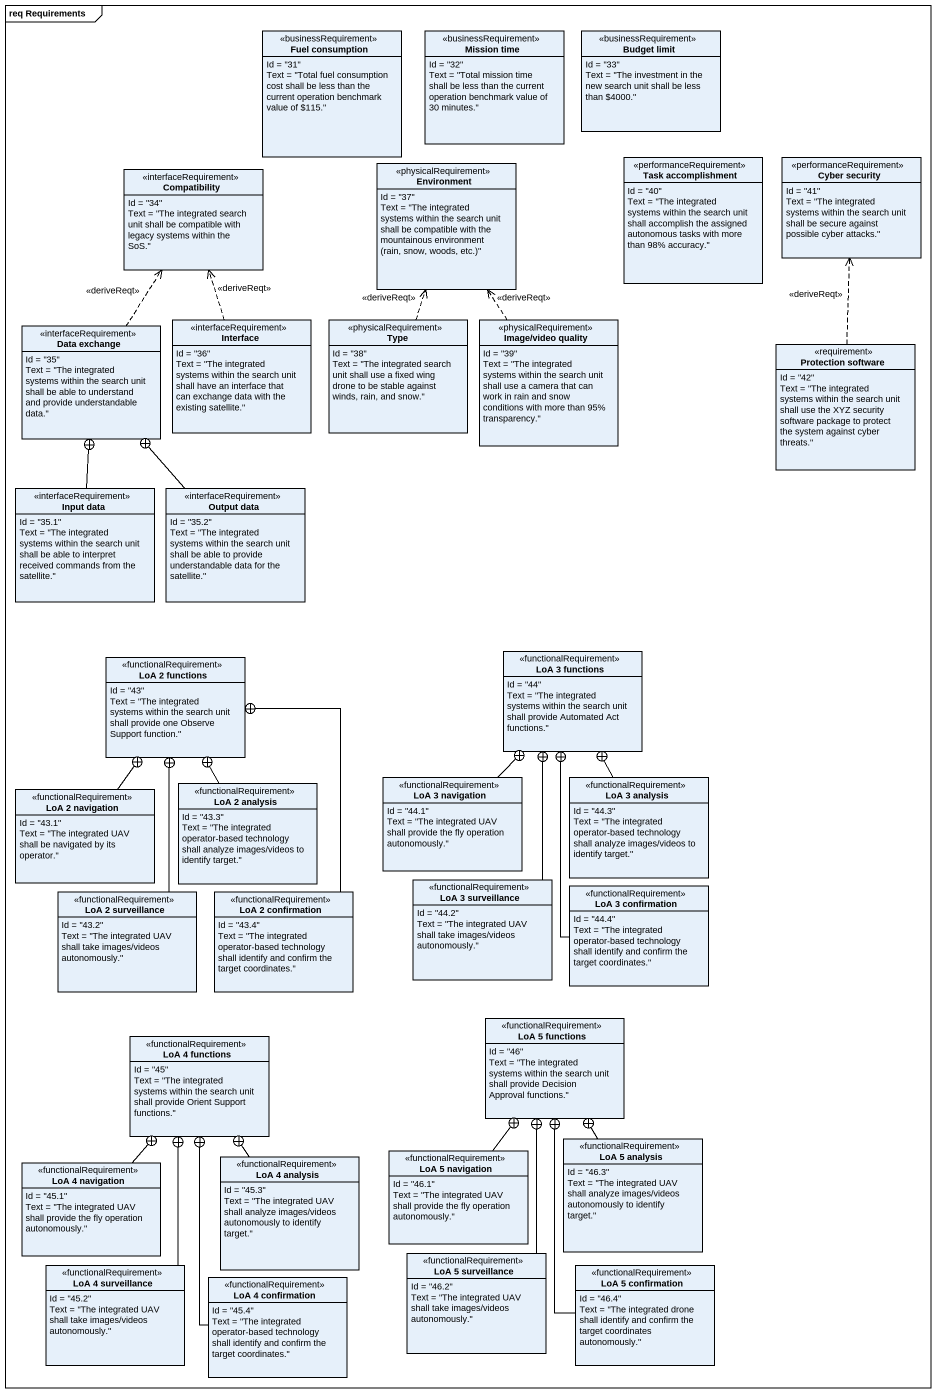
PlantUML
@startuml
mainframe req Requirements
hide circle
hide empty members
class "Fuel consumption" as Fuel_consumption <<businessRequirement>> {
  Id = "31"
  Text = "Total fuel consumption cost shall be less than the current operation benchmark value of ~$115."
}
class "Mission time" as Mission_time <<businessRequirement>> {
  Id = "32"
  Text = "Total mission time shall be less than the current operation benchmark value of 30 minutes."
}
class "Budget limit" as Budget_limit <<businessRequirement>> {
  Id = "33"
  Text = "The investment in the new search unit shall be less than ~$4000."
}
class Compatibility <<interfaceRequirement>> {
  Id = "34"
  Text = "The integrated search unit shall be compatible with legacy systems within the SoS."
}
class Environment <<physicalRequirement>> {
  Id = "37"
  {field} Text = "The integrated systems within the search unit shall be compatible with the mountainous environment (rain, snow, woods, etc.)"
}
class "Task accomplishment" as Task_accomplishment <<performanceRequirement>> {
  Id = "40"
  Text = "The integrated systems within the search unit shall accomplish the assigned autonomous tasks with more than 98% accuracy."
}
class "Cyber security" as Cyber_security <<performanceRequirement>> {
  Id = "41"
  Text = "The integrated systems within the search unit shall be secure against possible cyber attacks."
}
class "Data exchange" as Data_exchange <<interfaceRequirement>> {
  Id = "35"
  Text = "The integrated systems within the search unit shall be able to understand and provide understandable data."
}
class "Interface" as Interface_ <<interfaceRequirement>> {
  Id = "36"
  Text = "The integrated systems within the search unit shall have an interface that can exchange data with the existing satellite."
}
class Type <<physicalRequirement>> {
  Id = "38"
  Text = "The integrated search unit shall use a fixed wing drone to be stable against winds, rain, and snow."
}
class "Image/video quality" as Image_video_quality <<physicalRequirement>> {
  Id = "39"
  Text = "The integrated systems within the search unit shall use a camera that can work in rain and snow conditions with more than 95% transparency."
}
class "Protection software" as Protection_software <<requirement>> {
  Id = "42"
  Text = "The integrated systems within the search unit shall use the XYZ security software package to protect the system against cyber threats."
}
class "Input data" as Input_data <<interfaceRequirement>> {
  Id = "35.1"
  Text = "The integrated systems within the search unit shall be able to interpret received commands from the satellite."
}
class "Output data" as Output_data <<interfaceRequirement>> {
  Id = "35.2"
  Text = "The integrated systems within the search unit shall be able to provide understandable data for the satellite."
}
class "LoA 2 functions" as LoA_2_functions <<functionalRequirement>> {
  Id = "43"
  Text = "The integrated systems within the search unit shall provide one Observe Support function."
}
class "LoA 3 functions" as LoA_3_functions <<functionalRequirement>> {
  Id = "44"
  Text = "The integrated systems within the search unit shall provide Automated Act functions."
}
class "LoA 2 navigation" as LoA_2_navigation <<functionalRequirement>> {
  Id = "43.1"
  Text = "The integrated UAV shall be navigated by its operator."
}
class "LoA 2 analysis" as LoA_2_analysis <<functionalRequirement>> {
  Id = "43.3"
  Text = "The integrated operator-based technology shall analyze images/videos to identify target."
}
class "LoA 3 navigation" as LoA_3_navigation <<functionalRequirement>> {
  Id = "44.1"
  Text = "The integrated UAV shall provide the fly operation autonomously."
}
class "LoA 3 analysis" as LoA_3_analysis <<functionalRequirement>> {
  Id = "44.3"
  Text = "The integrated operator-based technology shall analyze images/videos to identify target."
}
class "LoA 2 surveillance" as LoA_2_surveillance <<functionalRequirement>> {
  Id = "43.2"
  Text = "The integrated UAV shall take images/videos autonomously."
}
class "LoA 2 confirmation" as LoA_2_confirmation <<functionalRequirement>> {
  Id = "43.4"
  Text = "The integrated operator-based technology shall identify and confirm the target coordinates."
}
class "LoA 3 surveillance" as LoA_3_surveillance <<functionalRequirement>> {
  Id = "44.2"
  Text = "The integrated UAV shall take images/videos autonomously."
}
class "LoA 3 confirmation" as LoA_3_confirmation <<functionalRequirement>> {
  Id = "44.4"
  Text = "The integrated operator-based technology shall identify and confirm the target coordinates."
}
class "LoA 5 functions" as LoA_5_functions <<functionalRequirement>> {
  Id = "46"
  Text = "The integrated systems within the search unit shall provide Decision Approval functions."
}
class "LoA 4 functions" as LoA_4_functions <<functionalRequirement>> {
  Id = "45"
  Text = "The integrated systems within the search unit shall provide Orient Support functions."
}
class "LoA 5 analysis" as LoA_5_analysis <<functionalRequirement>> {
  Id = "46.3"
  Text = "The integrated UAV shall analyze images/videos autonomously to identify target."
}
class "LoA 4 navigation" as LoA_4_navigation <<functionalRequirement>> {
  Id = "45.1"
  Text = "The integrated UAV shall provide the fly operation autonomously."
}
class "LoA 4 analysis" as LoA_4_analysis <<functionalRequirement>> {
  Id = "45.3"
  Text = "The integrated UAV shall analyze images/videos autonomously to identify target."
}
class "LoA 5 navigation" as LoA_5_navigation <<functionalRequirement>> {
  Id = "46.1"
  Text = "The integrated UAV shall provide the fly operation autonomously."
}
class "LoA 5 surveillance" as LoA_5_surveillance <<functionalRequirement>> {
  Id = "46.2"
  Text = "The integrated UAV shall take images/videos autonomously."
}
class "LoA 4 surveillance" as LoA_4_surveillance <<functionalRequirement>> {
  Id = "45.2"
  Text = "The integrated UAV shall take images/videos autonomously."
}
class "LoA 4 confirmation" as LoA_4_confirmation <<functionalRequirement>> {
  Id = "45.4"
  Text = "The integrated operator-based technology shall identify and confirm the target coordinates."
}
class "LoA 5 confirmation" as LoA_5_confirmation <<functionalRequirement>> {
  Id = "46.4"
  Text = "The integrated drone shall identify and confirm the target coordinates autonomously."
}
Data_exchange .up.> Compatibility : <<deriveReqt>>
Interface_ .up.> Compatibility : <<deriveReqt>>
Type .up.> Environment : <<deriveReqt>>
Image_video_quality .up.> Environment : <<deriveReqt>>
Protection_software .up.> Cyber_security : <<deriveReqt>>
Input_data -up-+ Data_exchange
Output_data -up-+ Data_exchange
LoA_2_navigation -up-+ LoA_2_functions
LoA_2_analysis -up-+ LoA_2_functions
LoA_3_navigation -up-+ LoA_3_functions
LoA_3_analysis -up-+ LoA_3_functions
LoA_2_surveillance -up-+ LoA_2_functions
LoA_2_confirmation -up-+ LoA_2_functions
LoA_3_surveillance -up-+ LoA_3_functions
LoA_3_confirmation -up-+ LoA_3_functions
LoA_5_analysis -up-+ LoA_5_functions
LoA_4_navigation -up-+ LoA_4_functions
LoA_4_analysis -up-+ LoA_4_functions
LoA_5_navigation -up-+ LoA_5_functions
LoA_5_surveillance -up-+ LoA_5_functions
LoA_4_surveillance -up-+ LoA_4_functions
LoA_4_confirmation -up-+ LoA_4_functions
LoA_5_confirmation -up-+ LoA_5_functions
@enduml
